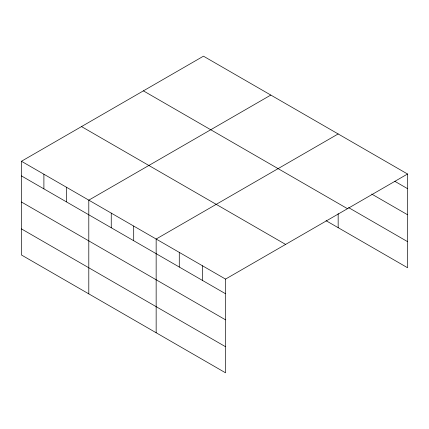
<?xml version="1.0" encoding="UTF-8"?>
<svg xmlns="http://www.w3.org/2000/svg" width="429" height="429" viewBox="0 0 429 429"><rect width="100%" height="100%" fill="white"/><g stroke="black" fill="none" stroke-linecap="round" stroke-linejoin="round"><path stroke-width="0.64" d="M21.45 161.266L225.541 279.097L225.541 372.817L21.45 254.987L21.45 161.266L203.459 56.183L407.55 174.013L407.55 267.734L326.072 220.694M270.806 95.066L88.798 200.15L88.798 293.87M338.159 133.95L156.151 239.033L156.151 332.754M225.541 279.097L407.55 174.013M394.83 181.311L407.55 188.658M371.696 194.053L407.55 214.752M348.568 207.588L407.55 241.64M143.393 90.862L347.485 208.692M81.515 126.587L285.607 244.417M21.45 175.911L225.541 293.742M21.45 202.005L225.541 319.836M21.45 228.893L225.541 346.723M338.159 213.621L338.159 227.676M202.413 265.739L202.413 280.384M179.279 252.386L179.279 267.031M133.698 226.072L133.698 240.717M111.25 213.111L111.25 227.756M66.35 187.189L66.35 201.834M43.897 174.228L43.897 188.873"/></g></svg>
